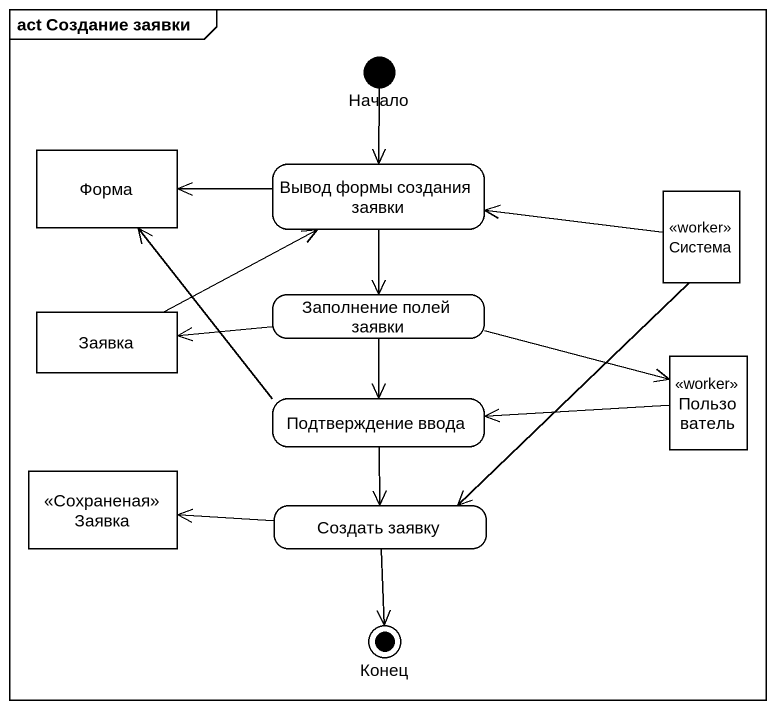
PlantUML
@startuml
mainframe act Создание заявки
hide empty description
state Начало <<start>>
state Форма <<object>>
state "Вывод формы создания заявки" as Вывод_формы_создания_заявки
state Система <<worker>>
state "Заполнение полей заявки" as Заполнение_полей_заявки
state Заявка <<object>>
state Пользователь <<worker>>
state "Подтверждение ввода" as Подтверждение_ввода
state "Заявка" as Заявка_2 <<Сохраненая>>
state "Создать заявку" as Создать_заявку
state Конец <<end>>
Начало --> Вывод_формы_создания_заявки
Вывод_формы_создания_заявки -left-> Форма
Вывод_формы_создания_заявки --> Заполнение_полей_заявки
Система -left-> Вывод_формы_создания_заявки
Система --> Создать_заявку
Заполнение_полей_заявки -left-> Заявка
Заполнение_полей_заявки -right-> Пользователь
Заполнение_полей_заявки --> Подтверждение_ввода
Заявка -right-> Вывод_формы_создания_заявки
Пользователь -left-> Подтверждение_ввода
Подтверждение_ввода -up-> Форма
Подтверждение_ввода --> Создать_заявку
Создать_заявку -left-> Заявка_2
Создать_заявку --> Конец
@enduml
